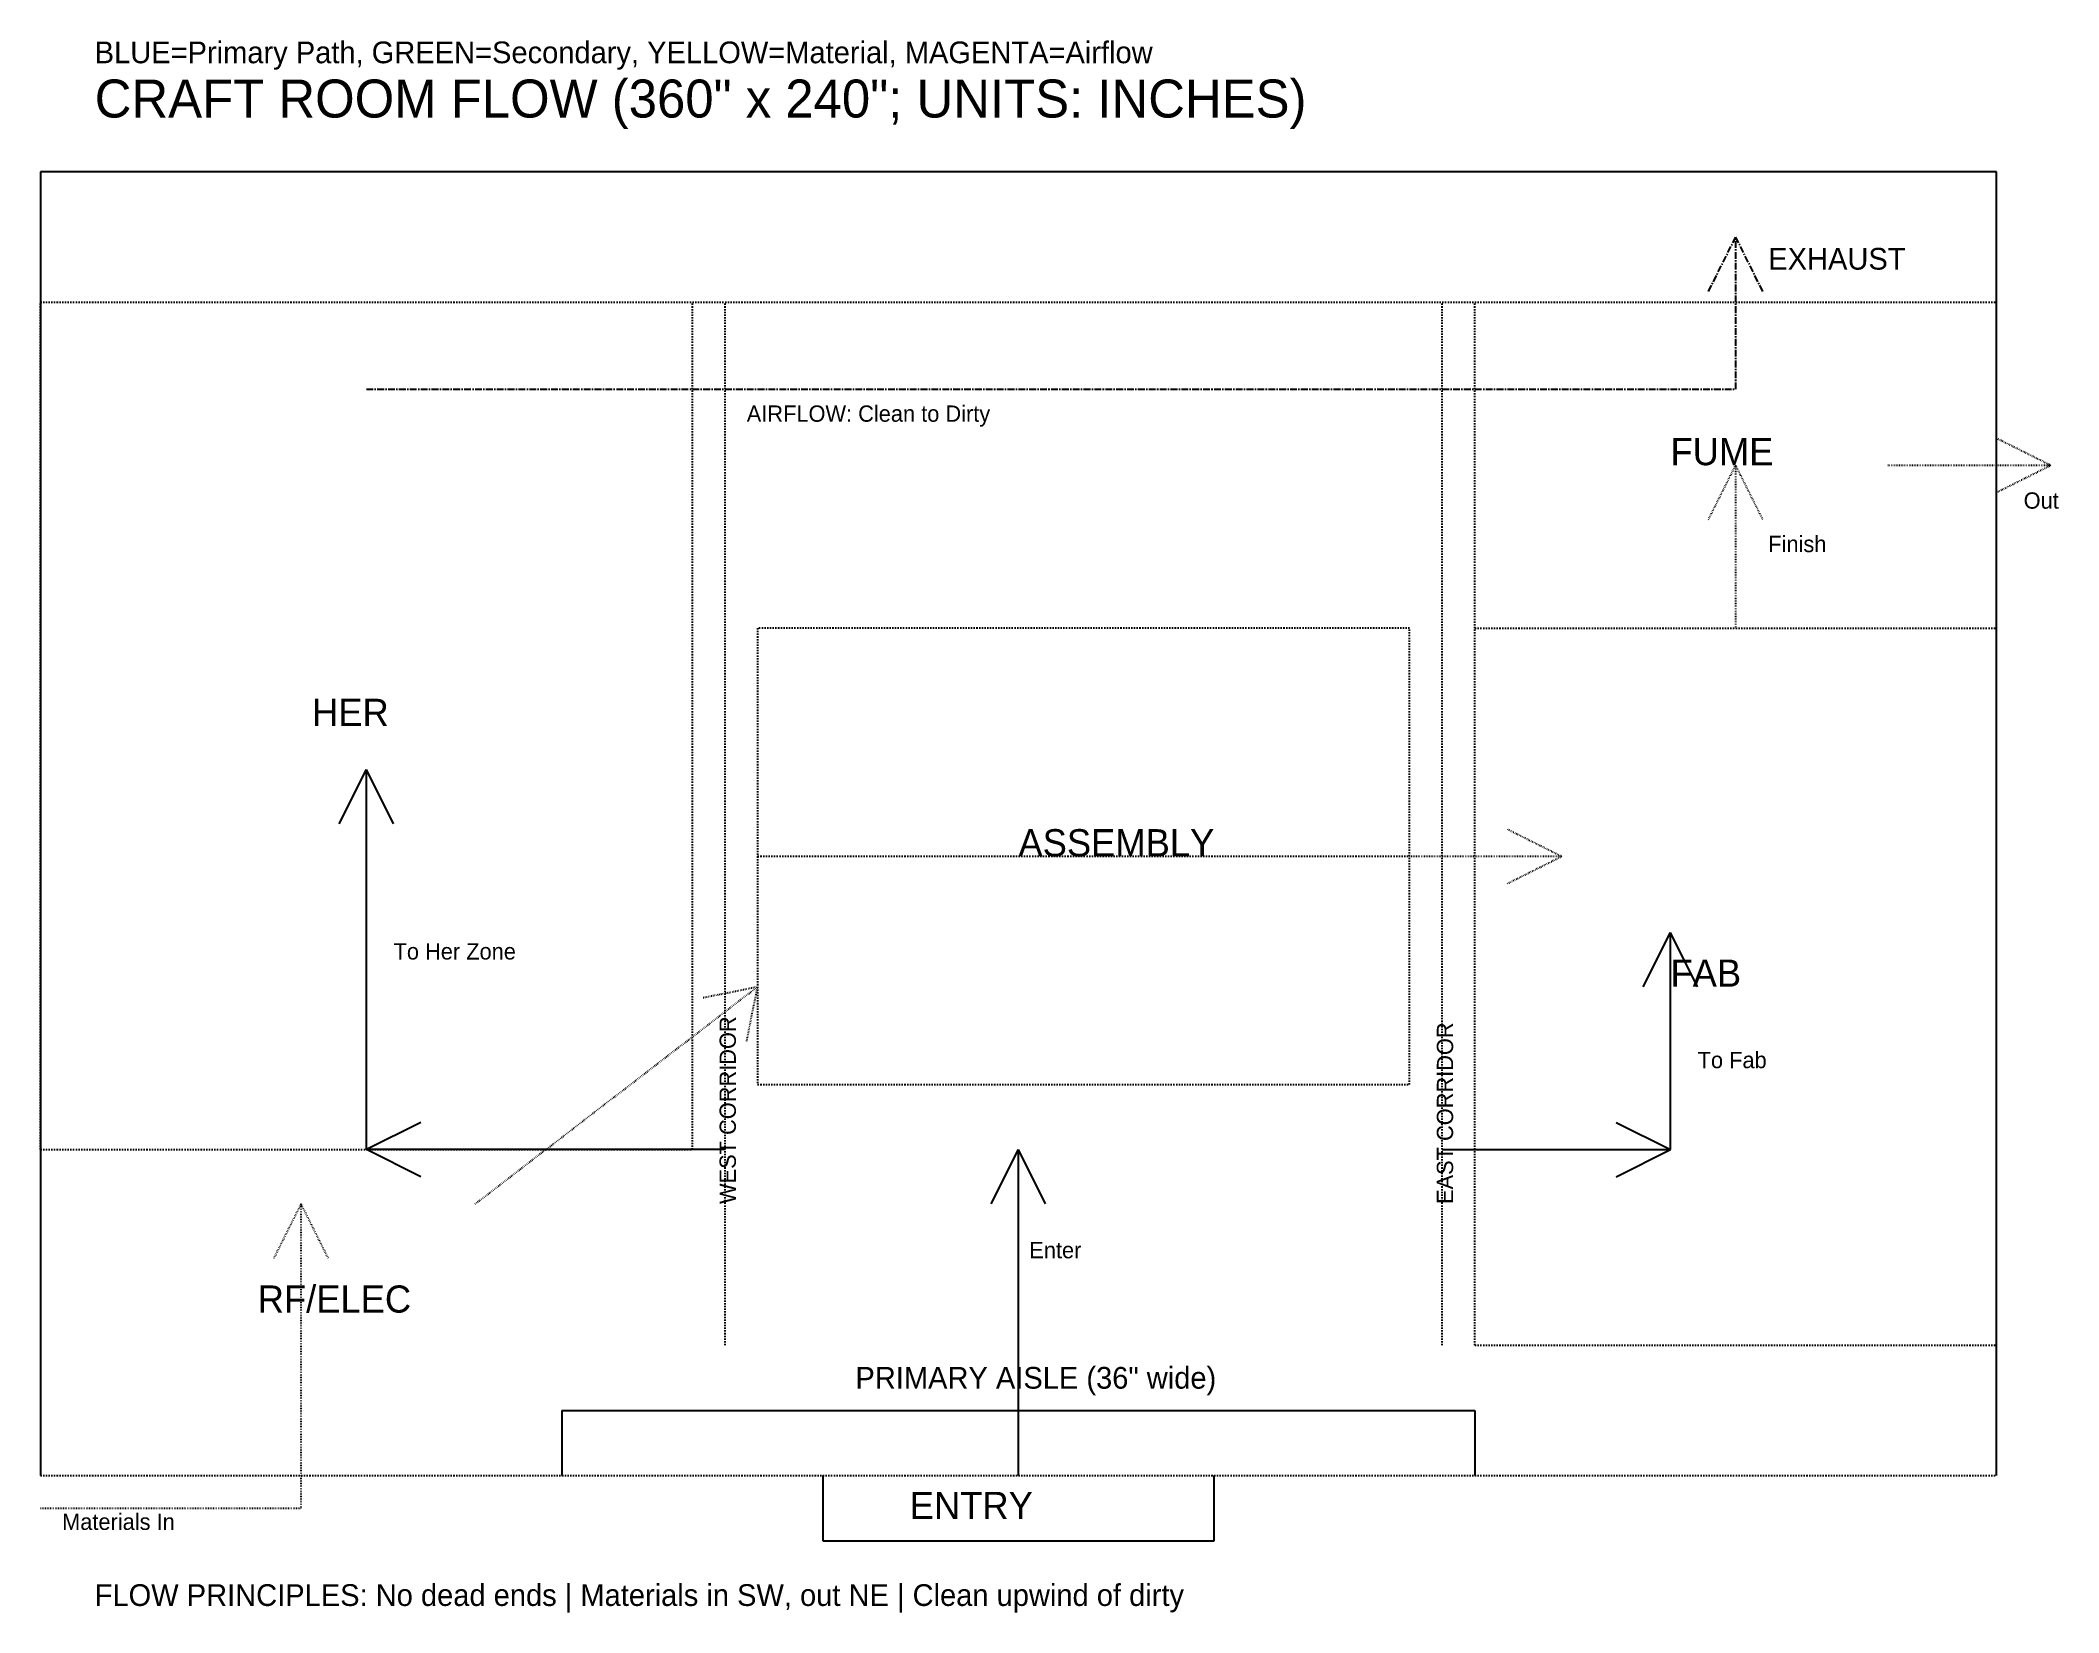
# Model space of a CAD drawing. Header units: inches. Extents: x 0 to 371, y -25 to 264.
import ezdxf

# ---------------------------------------------------------------- set-up
doc = ezdxf.new("R2010")
doc.units = ezdxf.units.IN
for name, pattern in [('CENTER', [2, 1.25, -0.25, 0.25, -0.25]), ('DASHED', [0.5, 0.25, -0.25]), ('DOT', [0.2, 0, -0.2])]:
    doc.linetypes.add(name, pattern=pattern)
for name, color, linetype in [('ENTRY', 4, 'CONTINUOUS'), ('FLOW_AIR', 6, 'CENTER'), ('FLOW_ARROWS', 5, 'CONTINUOUS'), ('FLOW_MATERIAL', 2, 'DOT'), ('FLOW_PRIMARY', 5, 'CONTINUOUS'), ('FLOW_SECONDARY', 3, 'DASHED'), ('FOOTPRINT', 7, 'CONTINUOUS'), ('NOTES', 7, 'CONTINUOUS'), ('OPEN_EDGE', 7, 'DASHED'), ('ZONES_GHOST', 8, 'DASHED')]:
    doc.layers.add(name, color=color, linetype=linetype)

msp = doc.modelspace()

# ---------------------------------------------------------------- linework, layer by layer
at = {"layer": 'ENTRY'}
for p, q in [((144, 0), (144, -12)), ((216, -12), (216, 0)), ((144, -12), (216, -12))]:
    msp.add_line(p, q, dxfattribs=at)
at = {"layer": 'FLOW_AIR'}
for p, q in [((307, 218), (312, 228)), ((312, 200), (312, 228)), ((317, 218), (312, 228)), ((60, 200), (200, 200)), ((200, 200), (312, 200))]:
    msp.add_line(p, q, dxfattribs=at)
at = {"layer": 'FLOW_ARROWS'}
for p, q in [((55, 120), (60, 130)), ((60, 60), (60, 130)), ((65, 120), (60, 130)), ((295, 90), (300, 100)), ((300, 60), (300, 100)), ((305, 90), (300, 100)), ((70, 65), (60, 60)), ((290, 65), (300, 60)), ((126, 60), (60, 60)), ((70, 55), (60, 60)), ((175, 50), (180, 60)), ((180, 0), (180, 60)), ((185, 50), (180, 60)), ((258, 60), (300, 60)), ((290, 55), (300, 60))]:
    msp.add_line(p, q, dxfattribs=at)
at = {"layer": 'FLOW_MATERIAL'}
for p, q in [((360, 191), (370, 186)), ((307, 176), (312, 186)), ((312, 156), (312, 186)), ((317, 176), (312, 186)), ((340, 186), (370, 186)), ((360, 181), (370, 186)), ((270, 119), (280, 114)), ((252, 114), (280, 114)), ((270, 109), (280, 114)), ((80, 50), (132, 90)), ((122, 88), (132, 90)), ((130, 80), (132, 90)), ((43, 40), (48, 50)), ((48, -6), (48, 50)), ((53, 40), (48, 50)), ((0, -6), (48, -6))]:
    msp.add_line(p, q, dxfattribs=at)
at = {"layer": 'FLOW_PRIMARY'}
for p, q in [((96, 12), (264, 12)), ((96, 12), (96, 0)), ((264, 12), (264, 0))]:
    msp.add_line(p, q, dxfattribs=at)
at = {"layer": 'FLOW_SECONDARY'}
for p, q in [((126, 24), (126, 216)), ((258, 24), (258, 216)), ((132, 114), (252, 114))]:
    msp.add_line(p, q, dxfattribs=at)
at = {"layer": 'FOOTPRINT'}
for p, q in [((360, 240), (0, 240)), ((0, 240), (0, 0)), ((360, 0), (360, 240))]:
    msp.add_line(p, q, dxfattribs=at)
at = {"layer": 'OPEN_EDGE'}
msp.add_line((0, 0), (360, 0), dxfattribs=at)
at = {"layer": 'ZONES_GHOST'}
for p, q in [((0, 60), (0, 216)), ((0, 216), (360, 216)), ((120, 60), (120, 216)), ((264, 24), (264, 216)), ((252, 156), (132, 156)), ((132, 156), (132, 72)), ((252, 72), (252, 156)), ((264, 156), (360, 156)), ((132, 72), (252, 72)), ((0, 60), (120, 60)), ((264, 24), (360, 24))]:
    msp.add_line(p, q, dxfattribs=at)

# ---------------------------------------------------------------- texts
at = {"layer": 'ENTRY'}
msp.add_text('ENTRY', height=5, dxfattribs=at).set_placement((160, -8))
at = {"layer": 'FLOW_AIR'}
for s, height, p in [('EXHAUST', 4, (318, 222)), ('AIRFLOW: Clean to Dirty', 3, (130, 194))]:
    msp.add_text(s, height=height, dxfattribs=at).set_placement(p)
at = {"layer": 'FLOW_ARROWS'}
for s, p in [('To Her Zone', (65, 95)), ('To Fab', (305, 75)), ('Enter', (182, 40))]:
    msp.add_text(s, height=3, dxfattribs=at).set_placement(p)
at = {"layer": 'FLOW_MATERIAL'}
for s, p in [('Out', (365, 178)), ('Finish', (318, 170)), ('Materials In', (4, -10))]:
    msp.add_text(s, height=3, dxfattribs=at).set_placement(p)
at = {"layer": 'FLOW_PRIMARY'}
msp.add_text('PRIMARY AISLE (36" wide)', height=4, dxfattribs=at).set_placement((150, 16))
at = {"layer": 'FLOW_SECONDARY'}
for s, p in [('WEST CORRIDOR', (128, 50)), ('EAST CORRIDOR', (260, 50))]:
    msp.add_text(s, height=3, rotation=90, dxfattribs=at).set_placement(p)
at = {"layer": 'NOTES'}
for s, height, p in [('BLUE=Primary Path, GREEN=Secondary, YELLOW=Material, MAGENTA=Airflow', 4, (10, 260)), ('CRAFT ROOM FLOW (360" x 240"; UNITS: INCHES)', 7, (10, 250)), ('FLOW PRINCIPLES: No dead ends | Materials in SW, out NE | Clean upwind of dirty', 4, (10, -24))]:
    msp.add_text(s, height=height, dxfattribs=at).set_placement(p)
at = {"layer": 'ZONES_GHOST'}
for s, p in [('FUME', (300, 186)), ('HER', (50, 138)), ('ASSEMBLY', (180, 114)), ('FAB', (300, 90)), ('RF/ELEC', (40, 30))]:
    msp.add_text(s, height=5, dxfattribs=at).set_placement(p)

doc.saveas('drawing.dxf')
